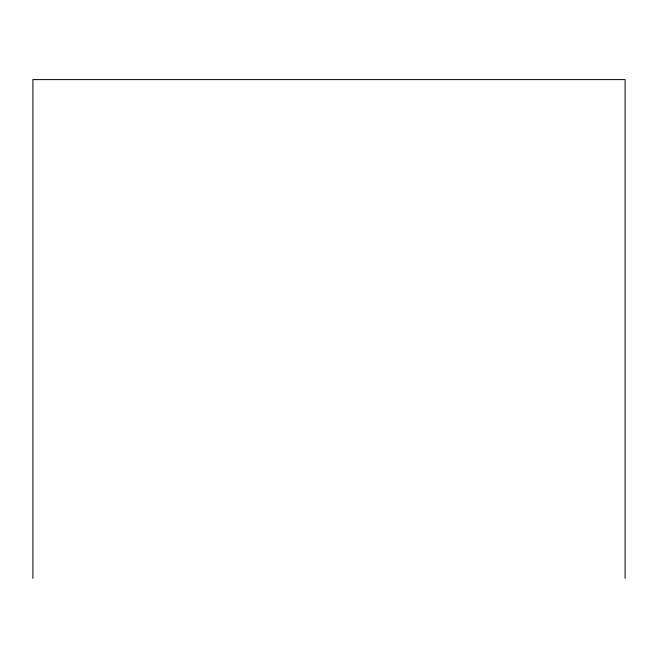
<?xml version="1.0" encoding="UTF-8"?>
<svg xmlns="http://www.w3.org/2000/svg" width="658" height="658" viewBox="0 0 658 658"><rect width="100%" height="100%" fill="white"/><g stroke="black" fill="none" stroke-linecap="round" stroke-linejoin="round"><path stroke-width="0.99" d="M625.1 578.398L625.1 79.602L32.9 79.602L32.9 578.398"/></g></svg>
